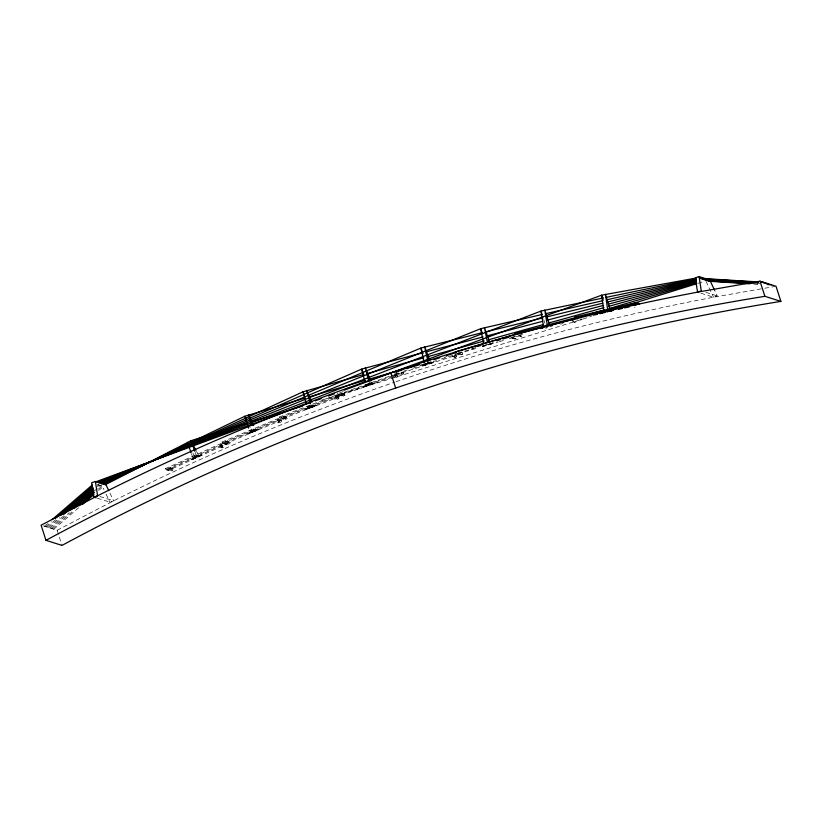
<?xml version="1.0" encoding="UTF-8"?>
<svg xmlns="http://www.w3.org/2000/svg" width="822" height="822" viewBox="0 0 822 822"><rect width="100%" height="100%" fill="white"/><g stroke="black" fill="none" stroke-linecap="round" stroke-linejoin="round"><path stroke-width="0.62" stroke-dasharray="4.11 3.08" d="M170.339 469.074C171.233 467.482 173.966 468.756 172.476 470.39C170.452 471.941 169.63 468.355 172.106 468.314M171.13 470.893L172.928 470.092M226.995 442.493C236.705 440.972 221.231 448.011 228.855 441.753M227.776 444.353L229.595 443.592M284.371 417.555C285.326 416.826 287.258 416.682 285.08 417.412C282.131 419.497 289.416 420.299 286.251 416.877M285.059 419.425L286.94 418.737M342.384 394.272C343.349 393.584 345.291 393.471 343.093 394.149C340.082 396.153 347.346 397.149 344.274 393.646M343.021 396.163L344.911 395.526M401.013 372.685C402.092 371.246 404.65 372.746 403.006 374.216C400.828 375.551 400.386 371.873 402.862 372.119M401.598 374.585L403.479 373.979M462.046 352.206C464.862 355.885 457.659 354.539 460.834 352.443M460.659 354.652L462.581 354.118M169.055 468.643C169.332 468.016 172.014 467.492 169.815 468.396C166.63 470.359 174.12 471.376 170.791 467.831M169.774 470.472L171.593 469.681M192.482 458.953L199.746 455.799M199.705 455.676L192.533 459.056L199.797 455.912L194.465 457.422L192.533 459.056M219.762 445.688C220.758 443.89 223.492 445.75 221.848 447.045C219.854 448.545 219.073 444.928 221.529 444.959M221.961 447.939C218.457 444.743 226.029 444.846 222.957 447.579C220.974 448.483 222.762 447.117 223.707 447.147M220.553 447.507L222.372 446.726M222.916 445.329L221.097 446.11M520.234 336.434C524.426 334.79 518.929 338.345 519.761 334.513M226.461 443.849C223.152 440.726 230.612 440.89 227.499 443.592C225.505 444.476 227.293 443.14 228.259 443.181M227.519 441.342L225.68 442.082M249.343 432.804L256.69 429.844L251.892 432.557L249.343 432.804L256.783 430.081M277.055 420.556C278.401 418.47 280.939 421.563 278.637 422.169C276.675 422.991 276.778 419.713 278.894 419.816M278.381 420.946C288.09 419.425 272.555 426.495 280.23 420.237M277.785 422.374L279.634 421.655M279.131 422.816L280.97 422.087M283.128 417.155C283.847 415.542 286.94 417.319 285.07 418.614C282.922 419.98 282.552 416.415 284.915 416.466M283.744 419.015L285.604 418.326M307.007 408.626L311.97 406.294L314.528 406.109L307.099 408.853L314.528 406.109M307.048 408.75L314.477 406.006M334.986 397.036C345.456 395.536 328.338 402.657 336.845 396.379M336.404 397.488C337.133 395.999 340.185 397.447 338.335 398.958C336.198 400.324 335.828 396.759 338.181 396.8M335.664 398.906L337.534 398.238M337.01 399.348L338.87 398.67M341.058 393.841C350.84 392.875 334.914 399.03 342.938 393.235M341.705 395.752L343.575 395.115M365.194 385.898L372.695 383.35L368.729 385.456L365.194 385.898L372.746 383.453M365.276 386.135L372.818 383.689M395.341 374.657C387.717 379.61 402.595 375.335 393.594 375.253M394.848 375.664C396.286 373.671 398.711 376.908 396.338 377.36C394.293 378.058 394.663 374.77 396.728 375.027M394.139 377.103L396.029 376.486M395.474 377.524L397.365 376.918M44.439 526.255L48.262 522.956M45.765 526.676L51.509 521.734M47.101 527.108L55.711 519.679M48.436 527.529L59.914 517.624M97.191 485.463L99.102 483.809M49.772 527.95L64.116 515.579M97.571 486.706L99.483 485.052M51.108 528.371L69.264 512.702M94.119 491.258L101.774 484.651M52.444 528.793L73.466 510.647M98.321 489.203L103.11 485.083M53.779 529.224L78.624 507.77M98.702 490.446L103.48 486.326M402.143 373.568C397.704 374.277 404.188 374.555 401.557 371.667M423.998 364.947L431.571 362.605L426.577 364.855L423.998 364.947L431.684 362.944M424.08 365.184L431.642 362.841M455.069 356.419C450.692 357.488 457.042 356.84 454.484 354.518M455.82 354.95C458.717 357.95 451.997 358.012 454.319 355.474C456.364 355.022 455.645 354.693 454.083 355.402M454.504 357.406L456.405 356.84M512.692 338.561C516.946 336.804 511.233 340.544 512.157 336.64M514.12 336.999C511.315 339.928 518.949 338.695 514.86 336.794M514.038 339.003L515.939 338.469M634.44 307.243L635.016 307.233M43.391 525.926L57.108 530.282L113.611 500.855A2316.817 2280.988 -72.4 0 1 394.766 382.138M484.014 345.312L483.398 345.928L484.764 345.281M490.323 344.038L491.001 343.647L486.891 345.404L483.336 345.692L489.645 344.295M165.212 468.746L223.214 442.534L223.615 443.438L165.612 469.66L165.212 468.746L167.883 469.598L225.886 443.377L226.276 444.291L168.274 470.503L165.612 469.66M582.182 319.542L580.301 319.953L581.729 319.542M221.909 442.092L280.59 417.514L280.96 418.429L222.279 443.017L221.909 442.092L225.886 443.377M283.251 418.357L224.57 442.945L224.94 443.859L283.621 419.282L283.251 418.357L279.275 417.073L279.624 418.008L283.621 419.282M279.275 417.073L338.592 394.139L338.941 395.074L279.624 418.008M341.264 394.992L281.946 417.925L282.295 418.85L341.603 395.916L341.264 394.992L337.287 393.707L337.606 394.652L341.603 395.916M339.63 392.875L343.134 391.632M394.848 373.27L397.19 372.438M337.606 394.652L392.721 375.079M393.913 374.657L397.509 373.383M392.834 375.777L339.959 394.55L340.277 395.495L400.18 374.226L399.862 373.291L394.005 375.366M97.294 498.142L109.871 502.129L113.611 500.855L109.295 491.731M395.968 381.727A2316.817 2280.988 -72.4 0 1 713.547 297.225L717.298 295.951L714.595 290.248M420.361 365.122L433.656 360.817M444.538 357.293L446.952 356.501M403.273 371.328L408 369.797M412.726 368.266L436.564 360.539M441.291 359.009L459.005 353.265C459.436 355.546 462.909 352.546 459.323 354.22L398.845 373.805L398.547 372.849M461.574 352.422L460.125 352.741M322.06 400.016L581.657 319.429M582.88 319.049L591.45 316.388M697.981 283.323L704.105 281.422M573.222 321.628L572.677 321.864L574.033 321.608M457.782 353.111L470.092 349.484M471.325 349.124L473.78 348.394M482.401 345.857L494.71 342.24M510.719 337.523L515.641 336.075M471.982 348.641L476.75 347.244M457.957 353.799L476.246 348.436M482.339 346.637L498.183 341.993M499.406 341.633L504.276 340.205M509.157 338.777L518.908 335.91M486.562 344.695L488.556 344.171M518.805 335.16L523.717 333.876M560.553 324.166L563.008 323.519M547.729 327.67L545.726 328.153M545.664 327.906L546.651 327.68M514.778 336.63L515.394 336.537M700.971 293.238L713.547 297.225L763.525 288.45M764.768 288.234L774.766 286.477M490.118 343.596L491.073 343.894L490.179 343.843M249.395 432.906L256.834 430.183M757.309 283.569L759.847 283.734M753.558 283.682L759.908 284.073M753.62 284.022L758.706 284.34M705.862 292.324L717.298 295.951M456.621 353.378L459.293 354.22L458.789 352.299M425.118 363.108L426.895 363.673M396.173 372.962L400.18 374.226M369.099 382.415L371.77 383.258M368.133 383.36L369.91 383.915M310.778 404.897L313.449 405.739L312.473 403.551M308.938 405.606L311.6 406.458M307.089 406.325L309.76 407.167L308.784 404.979M253.073 429.043L255.745 429.885L254.183 426.639M251.244 429.803L253.916 430.646M249.426 430.564L252.087 431.416L250.022 427.08M222.279 443.017L226.276 444.291M194.218 455.635L196.879 456.487M97.571 484.651L102.318 486.162L103.932 489.583M99.894 496.509L113.611 500.855M196.499 451.391L198.688 455.665L196.016 454.823L195.194 452.47M192.893 453.025L195.081 457.299L192.41 456.457L191.577 454.104M705.995 281.258L713.547 297.225M106.089 494.145L109.871 502.129M167.883 469.598L168.274 470.503M543.732 319.614L544.935 323.282M57.108 530.282L61.999 545.407M452.583 355.083L453.169 356.984M492.573 343.123A5.99 0.575 -15.5 0 1 486.727 345.137M485.247 345.507A5.99 0.575 -15.5 0 1 482.761 346.021M492.933 343.123A5.99 0.575 -15.5 0 1 488.299 344.952A5.99 0.575 -15.5 0 1 481.99 346.36M518.959 335.972L520.84 335.551L518.959 335.972M574.054 322.234L575.934 321.813L574.054 322.234M196.253 456.087L194.814 456.713A5.99 0.699 -23.4 0 0 191.536 459.303A5.99 0.699 -23.4 0 0 200.794 455.265A5.99 0.699 -23.4 0 0 196.253 456.087M196.345 456.313L194.917 456.94A5.99 0.699 -23.4 0 0 191.639 459.529A5.99 0.699 -23.4 0 0 200.897 455.491A5.99 0.699 -23.4 0 0 196.345 456.313M253.268 430.296L251.82 430.882A5.99 0.678 -21.9 0 0 248.491 433.348A5.99 0.678 -21.9 0 0 257.851 429.557A5.99 0.678 -21.9 0 0 253.268 430.296M253.361 430.523L251.912 431.118A5.99 0.678 -21.9 0 0 248.583 433.574A5.99 0.678 -21.9 0 0 257.944 429.783A5.99 0.678 -21.9 0 0 253.361 430.523M310.952 406.15L309.483 406.695A5.99 0.647 -20.3 0 0 306.092 409.017A5.99 0.647 -20.3 0 0 315.566 405.493A5.99 0.647 -20.3 0 0 310.952 406.15M311.035 406.387L309.575 406.931A5.99 0.647 -20.3 0 0 306.185 409.253A5.99 0.647 -20.3 0 0 315.648 405.719A5.99 0.647 -20.3 0 0 311.035 406.387M369.242 383.658L367.763 384.162A5.99 0.627 -18.7 0 0 364.321 386.361A5.99 0.627 -18.7 0 0 373.876 383.083A5.99 0.627 -18.7 0 0 369.242 383.658M369.314 383.895L367.845 384.398A5.99 0.627 -18.7 0 0 364.403 386.597A5.99 0.627 -18.7 0 0 373.959 383.319A5.99 0.627 -18.7 0 0 369.314 383.895M428.098 362.851L426.608 363.314A5.99 0.606 -17.1 0 0 423.125 365.369A5.99 0.606 -17.1 0 0 432.762 362.358A5.99 0.606 -17.1 0 0 428.098 362.851M428.17 363.088L426.68 363.55A5.99 0.606 -17.1 0 0 423.196 365.605A5.99 0.606 -17.1 0 0 432.834 362.594A5.99 0.606 -17.1 0 0 428.17 363.088"/><path stroke-width="1.23" d="M52.084 519.658L92.228 485.011M55.331 518.435L92.609 486.264M60.489 515.558L92.989 487.508M63.736 514.325L93.369 488.761M70.805 509.804L93.749 490.004M74.052 508.582L93.163 492.08M79.21 505.705L94.499 492.501M82.457 504.472L93.924 494.577M604.314 312.617L603.369 312.298L605.619 311.517M603.42 312.545L605.67 311.764M611.147 310.675L610.448 311.004M610.972 311.055L610.253 310.603M105.391 484.682L191.043 440.684L247.371 423.207M104.065 484.25L244.843 416.251L305.126 398.053M102.729 483.829L302.917 391.847L363.365 374.627M101.394 483.408L361.618 369.109L422.374 352.844M100.058 482.987L420.885 348.055L481.959 332.787M98.722 482.565L480.675 328.708L541.749 314.579M97.386 482.134L540.948 311.076L603.543 297.913M96.061 481.713L310.336 402.657M315.155 400.879L321.166 398.66M328.389 395.999L334.41 393.779M344.038 390.224L601.653 295.18L695.987 278.083M108.761 490.59L106.059 484.888L95.393 481.507L91.643 482.771L93.862 497.053L96.153 497.772M714.595 290.248L709.735 279.983L699.07 276.593L695.32 277.867L697.539 292.149A2316.817 2280.988 -72.4 0 0 97.602 495.779L93.862 497.053M581.503 317.693L580.815 317.693M395.885 372.006L401.794 370.095M406.51 368.564L419.508 364.352M433.893 359.697L439.801 357.776M446.88 355.484L456.333 352.422M251.039 422.066L302.465 406.099M624.514 306.133L696.758 283.703M572.533 319.768L574.116 319.46L572.595 319.902M308.815 396.964L365.451 380.288M369.14 379.209L419.61 364.341M591.963 313.603L604.273 309.976M609.205 308.527L696.604 282.799M514.778 334.462L455.028 351.991L455.296 352.946M477.233 346.514L480.891 345.435M496.735 340.791L500.393 339.712M502.828 339.003L508.921 337.215M367.064 373.589L423.823 357.796M427.522 356.769L484.281 340.976M487.98 339.938L543.496 324.495M548.438 323.118L603.954 307.664M608.897 306.298L696.491 281.915M579.89 317.354C581.822 316.727 577.065 317.765 579.15 317.518M426.094 351.867L483.12 336.928M486.84 335.951L542.633 321.34M547.596 320.046L603.379 305.424M608.342 304.13L696.368 281.073M514.664 333.681L576.068 317.508L576.304 318.474L514.901 334.646L514.664 333.681L516.442 334.246M485.699 331.872L543.003 317.826M546.743 316.912L602.814 303.164M606.544 302.249L696.255 280.271M574.968 318.042L636.773 303.595L639.444 304.448L639.228 303.472L636.557 302.63L574.753 317.076L574.968 318.042L577.64 318.895M593.71 315.134L597.419 314.271M599.885 313.696L602.362 313.11M618.432 309.36L622.131 308.497M624.607 307.911L629.549 306.76M545.489 313.727L602.773 300.718M606.513 299.866L696.162 279.49M606.595 311.281L609.503 310.706M606.646 311.517L609.554 310.952M606.903 311.928L607.92 311.702M606.04 297.389L696.07 278.761M95.393 481.507L97.602 495.779L41.1 525.196L45.981 540.321L61.999 545.407A2316.817 2280.988 -72.4 0 1 780.9 301.386L776.019 286.262L760.001 281.186L697.539 292.149L701.279 290.875L699.07 276.593M610.304 310.85L611.157 310.829M604.262 312.37L603.41 312.391M699.799 278.319L758.254 281.925M760.802 282.08L763.34 282.244M701.135 278.74L758.326 282.275M702.471 279.161L754.575 282.378M763.463 282.932L766.012 283.087M703.807 279.583L753.363 282.645M705.142 280.004L753.425 282.994M766.135 283.775L768.673 283.929M706.468 280.436L750.948 283.179M707.804 280.857L749.746 283.446M767.532 284.546L771.344 284.782M709.139 281.278L749.808 283.796M45.981 540.321A2316.817 2280.988 -72.4 0 1 764.892 296.31L780.9 301.386M195.955 450.322L191.043 440.684L194.773 451.288M189.615 446.603L187.437 442.318L191.166 452.922M253.669 425.549L248.501 414.73L251.933 425.457M246.395 419.508L244.843 416.251L248.655 428.18M311.98 402.461L306.616 390.419L310.439 403.684M304.387 395.125L302.917 391.847L306.401 403.91M370.856 381.048L365.348 367.783L368.79 381.192M363.91 374.637L361.618 369.109L365.06 382.518M429.803 360.221L424.645 346.833L427.985 361.608M423.032 353.635L420.885 348.055L424.224 362.821M489.665 342.219L484.466 327.598L487.395 342.497M482.278 333.208L480.675 328.708L483.603 343.606M549.548 324.711L544.77 310.069L547.277 325.091M542.15 314.734L540.948 311.076L543.455 326.098M760.001 281.186L764.892 296.31M390.779 372.941L395.67 388.066M609.883 309.021L605.506 294.276L607.581 309.401M603.122 300.092L601.653 295.18L603.738 310.305M636.557 302.63L636.773 303.595M612.75 310.213A5.99 0.534 -12.4 0 0 607.592 310.624L606.071 310.963A5.99 0.534 -12.4 0 0 602.803 312.565M612.801 310.459A5.99 0.534 -12.4 0 1 611.116 311.055M603.995 312.648A5.99 0.534 -12.4 0 1 602.855 312.802M602.002 312.874A5.99 0.534 -12.4 0 1 606.122 311.199L607.643 310.86A5.99 0.534 -12.4 0 1 613.099 310.254M541.431 328.153A5.99 0.555 -14 0 1 543.106 327.495M550.175 325.707A5.99 0.555 -14 0 1 552.158 325.44M541.493 328.389A5.99 0.555 -14 0 1 543.167 327.731M550.226 325.944A5.99 0.555 -14 0 1 552.22 325.687M632.673 304.88L634.563 304.51L632.673 304.88M634.009 305.301L635.899 304.931L634.009 305.301"/></g></svg>
